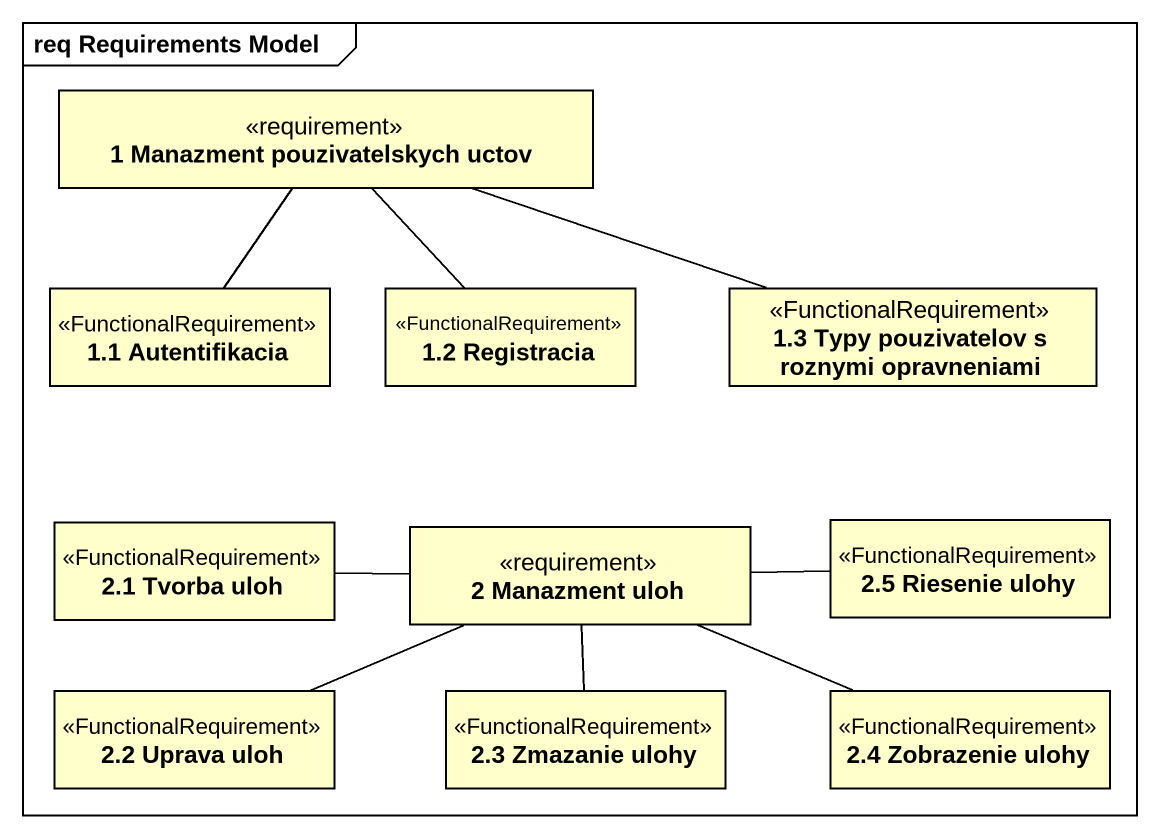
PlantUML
@startuml
mainframe req Requirements Model
hide circle
hide empty members
class "1 Manazment pouzivatelskych uctov" as r1_Manazment_pouzivatelskych <<requirement>>
class "1.1 Autentifikacia" as r1_1_Autentifikacia <<FunctionalRequirement>>
class "1.2 Registracia" as r1_2_Registracia <<FunctionalRequirement>>
class "1.3 Typy pouzivatelov s roznymi opravneniami" as r1_3_Typy_pouzivatelov_s <<FunctionalRequirement>>
class "2.1 Tvorba uloh" as r2_1_Tvorba_uloh <<FunctionalRequirement>>
class "2.5 Riesenie ulohy" as r2_5_Riesenie_ulohy <<FunctionalRequirement>>
class "2 Manazment uloh" as r2_Manazment_uloh <<requirement>>
class "2.2 Uprava uloh" as r2_2_Uprava_uloh <<FunctionalRequirement>>
class "2.3 Zmazanie ulohy" as r2_3_Zmazanie_ulohy <<FunctionalRequirement>>
class "2.4 Zobrazenie ulohy" as r2_4_Zobrazenie_ulohy <<FunctionalRequirement>>
r1_1_Autentifikacia -up- r1_Manazment_pouzivatelskych
r1_2_Registracia -up- r1_Manazment_pouzivatelskych
r1_3_Typy_pouzivatelov_s -left- r1_Manazment_pouzivatelskych
r2_1_Tvorba_uloh -right- r2_Manazment_uloh
r2_5_Riesenie_ulohy -left- r2_Manazment_uloh
r2_2_Uprava_uloh -right- r2_Manazment_uloh
r2_3_Zmazanie_ulohy -up- r2_Manazment_uloh
r2_4_Zobrazenie_ulohy -left- r2_Manazment_uloh
@enduml
